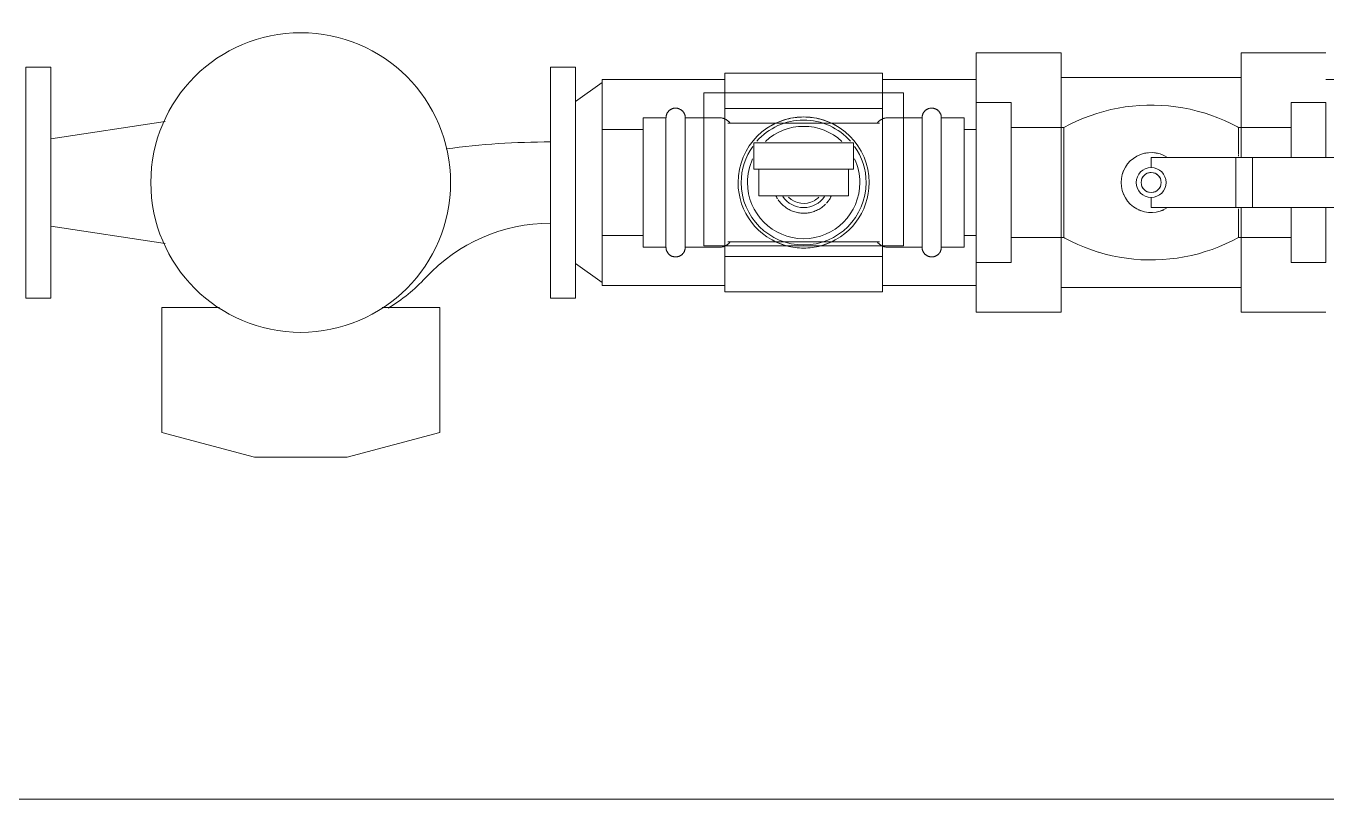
# Model space of a CAD drawing. Header units: inches. Extents: x -3299 to -2250, y -94 to 482.
# Drawn here: x -2415.52 to -2389.5, y 273 to 288.48 of the extents above; entities that cross this region are included whole.
import ezdxf

# ---------------------------------------------------------------- set-up
doc = ezdxf.new("R2010")
doc.units = ezdxf.units.IN
doc.header["$MEASUREMENT"] = 0
for name, color, linetype, lineweight in [('M-EQPM', 50, 'Continuous', 9), ('P-PIPE', 3, 'Continuous', 9), ('S-GRID', 1, 'Continuous', 9)]:
    doc.layers.add(name, color=color, linetype=linetype, lineweight=lineweight)

# ---------------------------------------------------------------- blocks, each defined once
blk = doc.blocks.new('Pump-Circulator-Grundfos-TPE-Close_Coupled - ERROR_LOAD TYPE CATALOG-1367479-Copy of ROOF LEVEL')
at = {"layer": 'M-EQPM'}
for p, q in [((-5, 2.312), (-5.5, 2.312)), ((-5.5, 2.312), (-5.5, 1.625)), ((-5, -2.313), (-5, 2.312)), ((5.5, 2.312), (5, 2.312)), ((5, 2.312), (5, -2.313)), ((5.5, 1.625), (5.5, 2.312)), ((-5.5, 1.625), (-5.5, -1.625)), ((5.5, -1.625), (5.5, 1.625)), ((-2.714, 1.221), (-5, 0.875)), ((-5, 0.875), (-5, -0.875)), ((5, -0.813), (5, 0.812)), ((-5, -0.875), (-2.714, -1.221)), ((-5.5, -1.625), (-5.5, -2.313)), ((5.5, -2.313), (5.5, -1.625)), ((-5.5, -2.313), (-5, -2.313)), ((5, -2.313), (5.5, -2.313)), ((-2.781, -2.5), (-2.781, -5.003)), ((-1.628, -2.5), (-2.781, -2.5)), ((2.781, -2.5), (1.628, -2.5)), ((2.781, -5.003), (2.781, -2.5)), ((-2.781, -5.003), (-0.927, -5.5)), ((0.927, -5.5), (2.781, -5.003)), ((-0.927, -5.5), (0.927, -5.5))]:
    blk.add_line(p, q, dxfattribs=at)
for centre, radius, start, end in [((0, 0), 3, 360, 180), ((5, -14.978), 15.791, 90, 97.5974), ((0, 0), 3, 180, 360), ((5, -4.217), 3.404, 90, 137.2588), ((0, 0.404), 3.404, 300.9694, 317.2588)]:
    blk.add_arc(centre, radius, start, end, dxfattribs=at)
blk = doc.blocks.new('Pressure Gauge - 2_ Dial - 1_4_-1370509-Copy of ROOF LEVEL')
at = {"layer": 'P-PIPE'}
for p, q in [((-2420.791, 286.141), (-2420.791, 286.008)), ((-2420.791, 286.141), (-2419.791, 286.141)), ((-2420.791, 286.008), (-2420.791, 285.61)), ((-2419.791, 286.141), (-2418.791, 286.141)), ((-2418.791, 286.008), (-2418.791, 286.141)), ((-2418.791, 285.61), (-2418.791, 286.008)), ((-2419.791, 285.61), (-2420.791, 285.61)), ((-2420.691, 285.61), (-2420.691, 285.079)), ((-2418.791, 285.61), (-2419.791, 285.61)), ((-2418.891, 285.079), (-2418.891, 285.61)), ((-2419.791, 285.079), (-2420.691, 285.079)), ((-2418.891, 285.079), (-2419.791, 285.079))]:
    blk.add_line(p, q, dxfattribs=at)
blk = doc.blocks.new('Ball Valve - 2-6 Inch - 2_-V14-Copy of ROOF LEVEL')
at = {"layer": 'P-PIPE'}
for p, q in [((-2.8, 1.6), (-3.5, 1.6)), ((-3.5, -1.6), (-3.5, 1.6)), ((-3.5, 1.6), (-3.5, 1.068)), ((-2.8, 1.6), (-2.8, -1.6)), ((3.5, 1.6), (2.8, 1.6)), ((2.8, 0.503), (2.8, 1.6)), ((3.5, 1.131), (3.5, 1.6)), ((3.5, 1.6), (3.5, 0.503)), ((-1.75, 1.1), (-2.8, 1.1)), ((-1.75, 1.09), (-1.75, 1.1)), ((-1.75, 0.579), (-1.75, 1.088)), ((2.8, 1.1), (1.75, 1.1)), ((1.75, 1.088), (1.75, 1.1)), ((1.75, 0.572), (1.75, 1.084)), ((-1.75, 0.008), (-1.75, 0.572)), ((1.75, 0.525), (1.75, 0.564)), ((0, 0.3), (0, 0.5)), ((0, 0.5), (1.698, 0.5)), ((1.698, 0.5), (2.028, 0.5)), ((1.698, -0.5), (1.698, 0.5)), ((2.028, 0.5), (5, 0.5)), ((2.028, -0.5), (2.028, 0.5)), ((5, 0.5), (5, -0.5)), ((-1.75, -0.564), (-1.75, 0)), ((0, -0.5), (0, -0.3)), ((1.698, -0.5), (0, -0.5)), ((2.028, -0.5), (1.698, -0.5)), ((5, -0.5), (2.028, -0.5)), ((2.8, -1.6), (2.8, -0.503)), ((3.5, -0.503), (3.5, -1.6)), ((-1.75, -1.084), (-1.75, -0.572)), ((1.75, -0.572), (1.75, -0.525)), ((1.75, -1.088), (1.75, -0.579)), ((-3.5, -1.068), (-3.5, -1.6)), ((-2.8, -1.1), (-1.75, -1.1)), ((-1.75, -1.1), (-1.75, -1.088)), ((1.75, -1.1), (1.75, -1.09)), ((1.75, -1.1), (2.8, -1.1)), ((3.5, -1.6), (3.5, -1.131)), ((-3.5, -1.6), (-2.8, -1.6)), ((2.8, -1.6), (3.5, -1.6))]:
    blk.add_line(p, q, dxfattribs=at)
at = {"layer": 'P-PIPE', "flags": 128}
for points in [[(-1.75, 1.1), (-1.622, 1.167), (-1.491, 1.23), (-1.357, 1.287), (-1.222, 1.338), (-1.084, 1.384), (-0.945, 1.425), (-0.805, 1.46), (-0.663, 1.489), (-0.519, 1.513), (-0.376, 1.531), (-0.231, 1.543), (-0.086, 1.549), (0.059, 1.55), (0.204, 1.545), (0.348, 1.534), (0.492, 1.517), (0.635, 1.494), (0.778, 1.466), (0.919, 1.432), (1.052, 1.394)], [(1.058, 1.393), (1.196, 1.347), (1.332, 1.297), (1.466, 1.241), (1.597, 1.18), (1.726, 1.113), (1.75, 1.1)], [(-1.058, -1.393), (-1.196, -1.347), (-1.332, -1.297), (-1.466, -1.241), (-1.597, -1.18), (-1.726, -1.113), (-1.75, -1.1)], [(1.75, -1.1), (1.622, -1.167), (1.491, -1.23), (1.357, -1.287), (1.222, -1.338), (1.084, -1.384), (0.945, -1.425), (0.805, -1.46), (0.663, -1.489), (0.519, -1.513), (0.376, -1.531), (0.231, -1.543), (0.086, -1.549), (-0.059, -1.55), (-0.204, -1.545), (-0.348, -1.534), (-0.492, -1.517), (-0.635, -1.494), (-0.778, -1.466), (-0.919, -1.432), (-1.052, -1.394)]]:
    blk.add_lwpolyline(points, dxfattribs=at)
at = {"layer": 'P-PIPE'}
for radius, start, end in [(0.6, 56.9143, 180), (0.3, 360, 180), (0.2, 360, 180), (0.2, 135, 165), (0.2, 90, 120), (0.2, 15, 75), (0.6, 180, 303.0857), (0.3, 180, 360), (0.2, 180, 360), (0.2, 195, 225), (0.2, 240, 300), (0.2, 315, 345)]:
    blk.add_arc((0, 0), radius, start, end, dxfattribs=at)
for points, knots in [([(-0.125, 0.587), (-0.118, 0.588), (-0.1, 0.592), (-0.081, 0.595), (-0.07, 0.596)], [-0.56672734, -0.56672734, -0.56672734, -0.56672734, -0.55555556, -0.5370319, -0.5370319, -0.5370319, -0.5370319]), ([(0.07, 0.596), (0.082, 0.595), (0.1, 0.592), (0.118, 0.588), (0.125, 0.587)], [-0.46297698, -0.46297698, -0.46297698, -0.46297698, -0.44444444, -0.43329467, -0.43329467, -0.43329467, -0.43329467]), ([(-0.481, 0.358), (-0.474, 0.368), (-0.463, 0.382), (-0.45, 0.397), (-0.446, 0.402)], [-0.79646997, -0.79646997, -0.79646997, -0.79646997, -0.77777778, -0.76652009, -0.76652009, -0.76652009, -0.76652009]), ([(-0.57, 0.187), (-0.568, 0.193), (-0.562, 0.211), (-0.555, 0.228), (-0.551, 0.238)], [-0.89944072, -0.89944072, -0.89944072, -0.89944072, -0.88888889, -0.87024048, -0.87024048, -0.87024048, -0.87024048]), ([(-0.543, -0.255), (-0.547, -0.247), (-0.553, -0.233), (-0.559, -0.218), (-0.562, -0.212)], [-0.13898376, -0.13898376, -0.13898376, -0.13898376, -0.125, -0.11467509, -0.11467509, -0.11467509, -0.11467509]), ([(-0.205, -0.564), (-0.213, -0.561), (-0.228, -0.555), (-0.242, -0.549), (-0.248, -0.546)], [-0.38898095, -0.38898095, -0.38898095, -0.38898095, -0.375, -0.36445728, -0.36445728, -0.36445728, -0.36445728]), ([(0.248, -0.546), (0.242, -0.549), (0.228, -0.555), (0.214, -0.561), (0.206, -0.564)], [-0.63512701, -0.63512701, -0.63512701, -0.63512701, -0.625, -0.61088512, -0.61088512, -0.61088512, -0.61088512])]:
    blk.add_open_spline(points, degree=3, knots=knots, dxfattribs=at)

msp = doc.modelspace()

# ---------------------------------------------------------------- linework, layer by layer
at = {"layer": 'P-PIPE'}
for p, q in [((-2394.797, 287.944), (-2396.497, 287.944)), ((-2396.497, 287.944), (-2396.497, 282.745)), ((-2394.797, 282.745), (-2394.797, 287.944)), ((-2389.497, 287.944), (-2391.197, 287.944)), ((-2391.197, 285.845), (-2391.197, 287.944)), ((-2403.988, 287.344), (-2404.519, 286.969)), ((-2401.533, 287.406), (-2403.988, 287.406)), ((-2403.988, 287.343), (-2403.988, 283.345)), ((-2398.373, 287.531), (-2401.533, 287.531)), ((-2396.497, 287.406), (-2398.373, 287.406)), ((-2391.197, 287.444), (-2394.797, 287.444)), ((-2389.075, 287.406), (-2389.497, 287.406)), ((-2401.952, 284.079), (-2401.952, 287.141)), ((-2401.952, 287.141), (-2397.953, 287.141)), ((-2397.953, 287.141), (-2397.953, 284.079)), ((-2415.519, 286.969), (-2415.519, 283.72)), ((-2404.519, 283.72), (-2404.519, 286.969)), ((-2398.373, 286.825), (-2401.533, 286.825)), ((-2401.533, 286.825), (-2401.533, 283.864)), ((-2398.373, 283.864), (-2398.373, 286.825)), ((-2402.709, 286.641), (-2403.163, 286.641)), ((-2402.323, 286.653), (-2402.323, 286.645)), ((-2402.323, 286.645), (-2402.323, 286.641)), ((-2402.323, 286.641), (-2402.323, 286.64)), ((-2401.952, 286.641), (-2402.323, 286.641)), ((-2402.323, 286.64), (-2402.323, 286.637)), ((-2401.642, 286.641), (-2401.952, 286.641)), ((-2400.485, 286.532), (-2401.468, 286.532)), ((-2400.184, 286.532), (-2400.485, 286.532)), ((-2399.715, 286.532), (-2400.184, 286.532)), ((-2399.42, 286.532), (-2399.715, 286.532)), ((-2398.436, 286.532), (-2399.42, 286.532)), ((-2397.953, 286.641), (-2398.264, 286.641)), ((-2397.583, 286.641), (-2397.953, 286.641)), ((-2397.197, 286.653), (-2397.197, 286.645)), ((-2397.197, 286.645), (-2397.197, 286.641)), ((-2396.743, 286.641), (-2397.197, 286.641)), ((-2397.197, 286.641), (-2397.197, 286.64)), ((-2397.197, 286.64), (-2397.197, 286.637)), ((-2403.163, 286.406), (-2403.988, 286.406)), ((-2396.497, 286.406), (-2396.743, 286.406)), ((-2399.498, 284.928), (-2399.482, 284.947)), ((-2399.452, 284.986), (-2399.439, 285.005)), ((-2399.533, 284.893), (-2399.515, 284.91)), ((-2391.197, 282.745), (-2391.197, 284.843)), ((-2403.988, 284.282), (-2403.163, 284.282)), ((-2396.743, 284.282), (-2396.497, 284.282)), ((-2403.163, 284.048), (-2402.709, 284.048)), ((-2402.709, 284.049), (-2402.709, 284.052)), ((-2402.709, 284.048), (-2402.709, 284.049)), ((-2402.709, 284.044), (-2402.709, 284.048)), ((-2402.708, 284.036), (-2402.709, 284.044)), ((-2402.323, 284.048), (-2401.642, 284.048)), ((-2397.953, 284.079), (-2401.952, 284.079)), ((-2401.469, 284.157), (-2400.485, 284.157)), ((-2400.485, 284.157), (-2400.19, 284.157)), ((-2400.19, 284.157), (-2399.721, 284.157)), ((-2399.721, 284.157), (-2399.42, 284.157)), ((-2399.42, 284.157), (-2398.437, 284.157)), ((-2398.264, 284.048), (-2397.583, 284.048)), ((-2397.583, 284.049), (-2397.583, 284.052)), ((-2397.583, 284.048), (-2397.583, 284.049)), ((-2397.583, 284.044), (-2397.583, 284.048)), ((-2397.582, 284.036), (-2397.583, 284.044)), ((-2397.197, 284.048), (-2396.743, 284.048)), ((-2404.519, 283.72), (-2403.988, 283.345)), ((-2401.533, 283.864), (-2398.373, 283.864)), ((-2403.988, 283.283), (-2401.533, 283.283)), ((-2401.533, 283.157), (-2398.373, 283.157)), ((-2398.373, 283.283), (-2396.497, 283.283)), ((-2394.797, 283.245), (-2391.197, 283.245)), ((-2396.497, 282.745), (-2394.797, 282.745)), ((-2391.197, 282.745), (-2389.497, 282.745))]:
    msp.add_line(p, q, dxfattribs=at)
at = {"layer": 'P-PIPE', "flags": 128}
for points in [[(-2402.709, 286.641), (-2402.708, 286.649), (-2402.708, 286.656), (-2402.707, 286.664), (-2402.706, 286.672), (-2402.705, 286.679), (-2402.703, 286.687), (-2402.701, 286.694), (-2402.699, 286.702), (-2402.696, 286.709), (-2402.693, 286.716), (-2402.69, 286.723), (-2402.687, 286.73), (-2402.683, 286.737), (-2402.679, 286.743), (-2402.675, 286.75), (-2402.67, 286.756), (-2402.666, 286.762), (-2402.661, 286.768), (-2402.655, 286.774), (-2402.65, 286.779), (-2402.644, 286.785), (-2402.639, 286.79), (-2402.632, 286.794), (-2402.626, 286.799), (-2402.62, 286.803), (-2402.613, 286.807), (-2402.607, 286.811), (-2402.6, 286.815), (-2402.593, 286.818), (-2402.586, 286.821), (-2402.578, 286.823), (-2402.571, 286.826), (-2402.563, 286.828), (-2402.556, 286.83), (-2402.548, 286.831), (-2402.541, 286.832), (-2402.533, 286.833), (-2402.525, 286.834), (-2402.518, 286.834), (-2402.51, 286.834), (-2402.502, 286.833), (-2402.495, 286.833), (-2402.487, 286.832), (-2402.479, 286.83), (-2402.472, 286.829), (-2402.464, 286.827), (-2402.457, 286.825), (-2402.45, 286.822), (-2402.442, 286.819), (-2402.435, 286.816), (-2402.428, 286.813), (-2402.421, 286.809), (-2402.415, 286.805), (-2402.408, 286.801), (-2402.402, 286.797), (-2402.396, 286.792), (-2402.39, 286.787), (-2402.384, 286.782), (-2402.379, 286.777), (-2402.373, 286.771), (-2402.368, 286.765), (-2402.363, 286.759), (-2402.359, 286.753), (-2402.354, 286.747), (-2402.35, 286.74), (-2402.346, 286.734), (-2402.343, 286.727), (-2402.339, 286.72), (-2402.336, 286.713), (-2402.334, 286.705), (-2402.331, 286.698), (-2402.329, 286.691), (-2402.327, 286.683), (-2402.326, 286.676), (-2402.325, 286.668), (-2402.324, 286.66), (-2402.323, 286.653)], [(-2397.583, 286.641), (-2397.582, 286.649), (-2397.582, 286.656), (-2397.581, 286.664), (-2397.58, 286.672), (-2397.579, 286.679), (-2397.577, 286.687), (-2397.575, 286.694), (-2397.573, 286.702), (-2397.57, 286.709), (-2397.567, 286.716), (-2397.564, 286.723), (-2397.561, 286.73), (-2397.557, 286.737), (-2397.553, 286.743), (-2397.549, 286.75), (-2397.544, 286.756), (-2397.54, 286.762), (-2397.535, 286.768), (-2397.529, 286.774), (-2397.524, 286.779), (-2397.518, 286.785), (-2397.513, 286.79), (-2397.506, 286.794), (-2397.5, 286.799), (-2397.494, 286.803), (-2397.487, 286.807), (-2397.481, 286.811), (-2397.474, 286.815), (-2397.467, 286.818), (-2397.46, 286.821), (-2397.452, 286.823), (-2397.445, 286.826), (-2397.437, 286.828), (-2397.43, 286.83), (-2397.422, 286.831), (-2397.415, 286.832), (-2397.407, 286.833), (-2397.399, 286.834), (-2397.392, 286.834), (-2397.384, 286.834), (-2397.376, 286.833), (-2397.369, 286.833), (-2397.361, 286.832), (-2397.353, 286.83), (-2397.346, 286.829), (-2397.338, 286.827), (-2397.331, 286.825), (-2397.324, 286.822), (-2397.316, 286.819), (-2397.309, 286.816), (-2397.302, 286.813), (-2397.295, 286.809), (-2397.289, 286.805), (-2397.282, 286.801), (-2397.276, 286.797), (-2397.27, 286.792), (-2397.264, 286.787), (-2397.258, 286.782), (-2397.253, 286.777), (-2397.247, 286.771), (-2397.242, 286.765), (-2397.237, 286.759), (-2397.233, 286.753), (-2397.228, 286.747), (-2397.224, 286.74), (-2397.22, 286.734), (-2397.217, 286.727), (-2397.213, 286.72), (-2397.21, 286.713), (-2397.208, 286.705), (-2397.205, 286.698), (-2397.203, 286.691), (-2397.201, 286.683), (-2397.2, 286.676), (-2397.199, 286.668), (-2397.198, 286.66), (-2397.197, 286.653)], [(-2402.709, 286.635), (-2402.709, 286.639), (-2402.709, 286.641), (-2402.709, 286.641)], [(-2402.709, 286.641), (-2402.709, 286.64), (-2402.709, 286.637)], [(-2402.709, 286.637), (-2402.709, 286.631), (-2402.709, 286.624), (-2402.709, 286.615), (-2402.709, 286.604), (-2402.709, 286.59)], [(-2402.709, 286.6), (-2402.709, 286.612), (-2402.709, 286.622), (-2402.709, 286.63), (-2402.709, 286.635)], [(-2402.709, 286.575), (-2402.709, 286.558), (-2402.709, 286.538), (-2402.709, 286.517), (-2402.709, 286.494), (-2402.709, 286.469), (-2402.709, 286.443), (-2402.709, 286.414), (-2402.709, 286.384)], [(-2402.323, 286.635), (-2402.323, 286.639), (-2402.323, 286.641), (-2402.323, 286.641)], [(-2402.323, 286.637), (-2402.323, 286.631), (-2402.323, 286.624), (-2402.323, 286.615), (-2402.323, 286.604)], [(-2402.323, 286.512), (-2402.323, 286.533), (-2402.323, 286.553), (-2402.323, 286.571), (-2402.323, 286.586), (-2402.323, 286.6), (-2402.323, 286.612), (-2402.323, 286.622), (-2402.323, 286.63), (-2402.323, 286.635)], [(-2402.323, 286.376), (-2402.323, 286.406), (-2402.323, 286.435), (-2402.323, 286.462), (-2402.323, 286.488), (-2402.323, 286.511)], [(-2401.642, 286.641), (-2401.631, 286.641), (-2401.62, 286.64), (-2401.609, 286.639), (-2401.598, 286.637), (-2401.587, 286.635), (-2401.577, 286.633), (-2401.566, 286.63), (-2401.556, 286.627), (-2401.546, 286.623), (-2401.535, 286.619), (-2401.526, 286.615), (-2401.516, 286.61), (-2401.506, 286.605), (-2401.497, 286.599), (-2401.488, 286.593), (-2401.479, 286.587), (-2401.47, 286.58), (-2401.462, 286.573), (-2401.454, 286.566), (-2401.446, 286.558), (-2401.439, 286.55), (-2401.432, 286.542), (-2401.425, 286.533), (-2401.424, 286.532)], [(-2398.482, 286.532), (-2398.475, 286.54), (-2398.468, 286.549), (-2398.46, 286.557), (-2398.453, 286.564), (-2398.445, 286.572), (-2398.436, 286.579), (-2398.428, 286.586), (-2398.419, 286.592), (-2398.41, 286.598), (-2398.401, 286.604), (-2398.391, 286.609), (-2398.381, 286.614), (-2398.372, 286.619), (-2398.361, 286.623), (-2398.351, 286.626), (-2398.341, 286.63), (-2398.33, 286.633), (-2398.32, 286.635), (-2398.309, 286.637), (-2398.298, 286.639), (-2398.287, 286.64), (-2398.276, 286.64), (-2398.266, 286.641), (-2398.264, 286.641)], [(-2397.583, 286.635), (-2397.583, 286.639), (-2397.583, 286.641), (-2397.583, 286.641)], [(-2397.583, 286.641), (-2397.583, 286.64), (-2397.583, 286.637)], [(-2397.583, 286.637), (-2397.583, 286.631), (-2397.583, 286.624), (-2397.583, 286.615), (-2397.583, 286.604), (-2397.583, 286.59), (-2397.583, 286.575), (-2397.583, 286.558), (-2397.583, 286.538), (-2397.583, 286.517), (-2397.583, 286.494), (-2397.583, 286.469), (-2397.583, 286.443), (-2397.583, 286.414), (-2397.583, 286.384)], [(-2397.583, 286.6), (-2397.583, 286.612), (-2397.583, 286.622), (-2397.583, 286.63), (-2397.583, 286.635)], [(-2397.197, 286.635), (-2397.197, 286.639), (-2397.197, 286.641), (-2397.197, 286.641)], [(-2397.197, 286.637), (-2397.197, 286.631), (-2397.197, 286.624), (-2397.197, 286.615), (-2397.197, 286.604)], [(-2397.197, 286.534), (-2397.197, 286.553), (-2397.197, 286.571), (-2397.197, 286.586), (-2397.197, 286.6), (-2397.197, 286.612), (-2397.197, 286.622), (-2397.197, 286.63), (-2397.197, 286.635)], [(-2397.197, 286.376), (-2397.197, 286.406), (-2397.197, 286.435), (-2397.197, 286.462), (-2397.197, 286.488), (-2397.197, 286.511), (-2397.197, 286.533)], [(-2402.709, 286.375), (-2402.709, 286.352), (-2402.709, 286.319), (-2402.709, 286.284), (-2402.709, 286.248), (-2402.709, 286.21), (-2402.709, 286.17), (-2402.709, 286.13)], [(-2402.323, 286.038), (-2402.323, 286.076), (-2402.323, 286.119), (-2402.323, 286.16), (-2402.323, 286.199), (-2402.323, 286.237), (-2402.323, 286.274), (-2402.323, 286.31), (-2402.323, 286.344), (-2402.323, 286.375)], [(-2397.583, 286.375), (-2397.583, 286.352), (-2397.583, 286.319), (-2397.583, 286.284), (-2397.583, 286.248), (-2397.583, 286.21), (-2397.583, 286.17)], [(-2397.197, 286.076), (-2397.197, 286.119), (-2397.197, 286.16), (-2397.197, 286.199), (-2397.197, 286.237), (-2397.197, 286.274), (-2397.197, 286.31), (-2397.197, 286.344), (-2397.197, 286.375)], [(-2402.709, 286.116), (-2402.709, 286.088), (-2402.709, 286.045), (-2402.709, 286.001), (-2402.709, 285.955), (-2402.709, 285.909), (-2402.709, 285.862), (-2402.709, 285.814), (-2402.709, 285.765), (-2402.709, 285.716), (-2402.709, 285.666), (-2402.709, 285.616), (-2402.709, 285.565), (-2402.709, 285.513), (-2402.709, 285.462), (-2402.709, 285.41), (-2402.709, 285.358), (-2402.709, 285.344)], [(-2402.323, 285.344), (-2402.323, 285.396), (-2402.323, 285.448), (-2402.323, 285.5), (-2402.323, 285.551), (-2402.323, 285.602), (-2402.323, 285.652), (-2402.323, 285.703), (-2402.323, 285.752), (-2402.323, 285.801), (-2402.323, 285.849), (-2402.323, 285.897), (-2402.323, 285.943), (-2402.323, 285.989), (-2402.323, 286.033)], [(-2397.583, 286.166), (-2397.583, 286.13), (-2397.583, 286.088), (-2397.583, 286.045), (-2397.583, 286.001), (-2397.583, 285.955), (-2397.583, 285.909), (-2397.583, 285.862), (-2397.583, 285.814), (-2397.583, 285.765), (-2397.583, 285.716), (-2397.583, 285.666)], [(-2397.197, 285.551), (-2397.197, 285.602), (-2397.197, 285.652), (-2397.197, 285.703), (-2397.197, 285.752), (-2397.197, 285.801), (-2397.197, 285.849), (-2397.197, 285.897), (-2397.197, 285.943), (-2397.197, 285.989), (-2397.197, 286.033), (-2397.197, 286.063)], [(-2397.583, 285.653), (-2397.583, 285.616), (-2397.583, 285.565), (-2397.583, 285.513), (-2397.583, 285.462), (-2397.583, 285.41), (-2397.583, 285.358), (-2397.583, 285.344)], [(-2397.197, 285.344), (-2397.197, 285.396), (-2397.197, 285.448), (-2397.197, 285.5), (-2397.197, 285.543)], [(-2402.709, 285.344), (-2402.709, 285.292), (-2402.709, 285.241), (-2402.709, 285.189), (-2402.709, 285.138), (-2402.709, 285.087), (-2402.709, 285.036), (-2402.709, 284.986), (-2402.709, 284.936), (-2402.709, 284.888), (-2402.709, 284.839), (-2402.709, 284.792), (-2402.709, 284.746), (-2402.709, 284.7), (-2402.709, 284.656), (-2402.709, 284.612), (-2402.709, 284.57), (-2402.709, 284.529), (-2402.709, 284.489), (-2402.709, 284.451), (-2402.709, 284.414), (-2402.709, 284.379), (-2402.709, 284.345), (-2402.709, 284.314)], [(-2402.323, 284.982), (-2402.323, 285.023), (-2402.323, 285.073), (-2402.323, 285.124), (-2402.323, 285.175), (-2402.323, 285.227), (-2402.323, 285.278), (-2402.323, 285.33), (-2402.323, 285.344)], [(-2397.583, 285.344), (-2397.583, 285.292), (-2397.583, 285.241), (-2397.583, 285.189), (-2397.583, 285.138), (-2397.583, 285.087), (-2397.583, 285.036)], [(-2397.197, 285.145), (-2397.197, 285.175), (-2397.197, 285.227), (-2397.197, 285.278), (-2397.197, 285.33), (-2397.197, 285.344)], [(-2402.323, 284.479), (-2402.323, 284.518), (-2402.323, 284.559), (-2402.323, 284.601), (-2402.323, 284.644), (-2402.323, 284.688), (-2402.323, 284.733), (-2402.323, 284.779), (-2402.323, 284.827), (-2402.323, 284.875), (-2402.323, 284.923), (-2402.323, 284.973)], [(-2400.508, 285.079), (-2400.499, 285.06), (-2400.487, 285.038), (-2400.474, 285.017)], [(-2400.461, 284.996), (-2400.447, 284.976), (-2400.432, 284.957), (-2400.416, 284.938), (-2400.399, 284.92), (-2400.382, 284.902), (-2400.364, 284.886), (-2400.345, 284.87), (-2400.326, 284.854), (-2400.306, 284.84)], [(-2399.482, 284.947), (-2399.467, 284.966), (-2399.452, 284.986)], [(-2399.438, 285.006), (-2399.425, 285.027), (-2399.412, 285.048), (-2399.401, 285.07)], [(-2397.583, 285.035), (-2397.583, 284.986), (-2397.583, 284.936), (-2397.583, 284.888), (-2397.583, 284.839), (-2397.583, 284.792), (-2397.583, 284.746), (-2397.583, 284.7), (-2397.583, 284.656), (-2397.583, 284.612), (-2397.583, 284.57), (-2397.583, 284.529)], [(-2397.197, 284.314), (-2397.197, 284.336), (-2397.197, 284.37), (-2397.197, 284.405), (-2397.197, 284.441), (-2397.197, 284.479), (-2397.197, 284.518), (-2397.197, 284.559), (-2397.197, 284.601), (-2397.197, 284.644), (-2397.197, 284.688), (-2397.197, 284.733), (-2397.197, 284.779), (-2397.197, 284.827), (-2397.197, 284.875), (-2397.197, 284.923), (-2397.197, 284.973), (-2397.197, 285.023), (-2397.197, 285.073), (-2397.197, 285.124), (-2397.197, 285.133)], [(-2400.306, 284.84), (-2400.285, 284.826), (-2400.264, 284.813)], [(-2400.264, 284.813), (-2400.243, 284.801), (-2400.221, 284.79)], [(-2400.221, 284.79), (-2400.199, 284.78), (-2400.176, 284.77), (-2400.153, 284.762), (-2400.129, 284.754)], [(-2400.129, 284.754), (-2400.105, 284.748), (-2400.081, 284.742), (-2400.057, 284.737), (-2400.033, 284.734), (-2400.008, 284.731), (-2399.984, 284.729), (-2399.959, 284.728)], [(-2399.959, 284.728), (-2399.935, 284.729), (-2399.91, 284.73), (-2399.885, 284.732), (-2399.861, 284.735), (-2399.837, 284.739), (-2399.813, 284.744)], [(-2399.813, 284.744), (-2399.789, 284.75), (-2399.765, 284.758), (-2399.742, 284.765), (-2399.719, 284.774), (-2399.696, 284.784), (-2399.674, 284.795), (-2399.652, 284.806), (-2399.631, 284.819), (-2399.61, 284.832), (-2399.59, 284.846), (-2399.57, 284.861), (-2399.551, 284.877), (-2399.533, 284.893)], [(-2402.323, 284.314), (-2402.323, 284.336), (-2402.323, 284.37), (-2402.323, 284.405), (-2402.323, 284.441), (-2402.323, 284.473)], [(-2397.583, 284.523), (-2397.583, 284.489), (-2397.583, 284.451), (-2397.583, 284.414), (-2397.583, 284.379), (-2397.583, 284.345), (-2397.583, 284.314)], [(-2402.709, 284.313), (-2402.709, 284.282), (-2402.709, 284.253), (-2402.709, 284.226), (-2402.709, 284.201), (-2402.709, 284.177), (-2402.709, 284.156), (-2402.709, 284.136), (-2402.709, 284.118), (-2402.709, 284.102), (-2402.709, 284.088), (-2402.709, 284.076), (-2402.709, 284.067), (-2402.709, 284.059), (-2402.709, 284.053)], [(-2402.323, 284.052), (-2402.323, 284.057), (-2402.323, 284.064), (-2402.323, 284.074), (-2402.323, 284.085), (-2402.323, 284.098), (-2402.323, 284.114), (-2402.323, 284.131), (-2402.323, 284.15), (-2402.323, 284.171), (-2402.323, 284.194), (-2402.323, 284.219), (-2402.323, 284.246), (-2402.323, 284.274), (-2402.323, 284.304)], [(-2397.583, 284.313), (-2397.583, 284.282), (-2397.583, 284.253), (-2397.583, 284.226), (-2397.583, 284.201), (-2397.583, 284.177), (-2397.583, 284.156), (-2397.583, 284.136)], [(-2397.197, 284.052), (-2397.197, 284.057), (-2397.197, 284.064), (-2397.197, 284.074), (-2397.197, 284.085), (-2397.197, 284.098), (-2397.197, 284.114), (-2397.197, 284.131), (-2397.197, 284.15), (-2397.197, 284.171), (-2397.197, 284.194), (-2397.197, 284.219), (-2397.197, 284.246), (-2397.197, 284.274), (-2397.197, 284.304)], [(-2402.709, 284.052), (-2402.709, 284.057), (-2402.709, 284.064), (-2402.709, 284.074), (-2402.709, 284.085)], [(-2402.709, 284.053), (-2402.709, 284.049), (-2402.709, 284.048), (-2402.709, 284.048)], [(-2402.323, 284.048), (-2402.323, 284.04), (-2402.323, 284.032), (-2402.324, 284.025), (-2402.325, 284.017), (-2402.326, 284.009), (-2402.328, 284.002), (-2402.33, 283.994), (-2402.332, 283.987), (-2402.335, 283.98), (-2402.338, 283.973), (-2402.341, 283.966), (-2402.344, 283.959), (-2402.348, 283.952), (-2402.352, 283.945), (-2402.356, 283.939), (-2402.361, 283.933), (-2402.365, 283.926), (-2402.37, 283.921), (-2402.376, 283.915), (-2402.381, 283.909), (-2402.387, 283.904), (-2402.393, 283.899), (-2402.399, 283.894), (-2402.405, 283.89), (-2402.411, 283.885), (-2402.418, 283.881), (-2402.425, 283.878), (-2402.431, 283.874), (-2402.438, 283.871), (-2402.446, 283.868), (-2402.453, 283.865), (-2402.46, 283.863), (-2402.468, 283.861), (-2402.475, 283.859), (-2402.483, 283.858), (-2402.49, 283.856), (-2402.498, 283.856), (-2402.506, 283.855), (-2402.513, 283.855), (-2402.521, 283.855), (-2402.529, 283.855), (-2402.537, 283.856), (-2402.544, 283.857), (-2402.552, 283.858), (-2402.559, 283.86), (-2402.567, 283.862), (-2402.574, 283.864), (-2402.582, 283.866), (-2402.589, 283.869), (-2402.596, 283.872), (-2402.603, 283.876), (-2402.61, 283.879), (-2402.616, 283.883), (-2402.623, 283.887), (-2402.629, 283.892), (-2402.635, 283.896), (-2402.641, 283.901), (-2402.647, 283.906), (-2402.653, 283.912), (-2402.658, 283.917), (-2402.663, 283.923), (-2402.668, 283.929), (-2402.672, 283.935), (-2402.677, 283.942), (-2402.681, 283.948), (-2402.685, 283.955), (-2402.688, 283.962), (-2402.692, 283.969), (-2402.695, 283.976), (-2402.697, 283.983), (-2402.7, 283.99), (-2402.702, 283.998), (-2402.704, 284.005), (-2402.705, 284.013), (-2402.707, 284.021), (-2402.708, 284.028), (-2402.708, 284.036)], [(-2402.323, 284.088), (-2402.323, 284.076), (-2402.323, 284.067), (-2402.323, 284.059), (-2402.323, 284.053)], [(-2402.323, 284.053), (-2402.323, 284.049), (-2402.323, 284.048), (-2402.323, 284.048)], [(-2402.323, 284.048), (-2402.323, 284.049), (-2402.323, 284.052)], [(-2401.514, 284.08), (-2401.524, 284.075), (-2401.534, 284.07), (-2401.544, 284.066), (-2401.554, 284.062), (-2401.564, 284.059), (-2401.575, 284.056), (-2401.585, 284.054), (-2401.596, 284.052), (-2401.607, 284.05), (-2401.618, 284.049), (-2401.629, 284.048), (-2401.64, 284.048), (-2401.642, 284.048)], [(-2401.424, 284.157), (-2401.43, 284.148), (-2401.437, 284.14), (-2401.445, 284.132), (-2401.452, 284.124), (-2401.46, 284.117), (-2401.469, 284.11), (-2401.477, 284.103), (-2401.486, 284.097), (-2401.495, 284.09), (-2401.504, 284.085), (-2401.514, 284.08)], [(-2398.389, 284.079), (-2398.399, 284.084), (-2398.408, 284.089), (-2398.417, 284.095), (-2398.426, 284.102), (-2398.435, 284.108), (-2398.443, 284.115), (-2398.451, 284.123), (-2398.459, 284.13), (-2398.466, 284.138), (-2398.474, 284.147), (-2398.48, 284.155), (-2398.482, 284.157)], [(-2398.264, 284.048), (-2398.274, 284.048), (-2398.285, 284.049), (-2398.296, 284.05), (-2398.307, 284.051), (-2398.318, 284.053), (-2398.328, 284.056), (-2398.339, 284.058), (-2398.349, 284.062), (-2398.36, 284.065), (-2398.37, 284.069), (-2398.38, 284.074), (-2398.389, 284.079)], [(-2397.583, 284.134), (-2397.583, 284.118), (-2397.583, 284.102), (-2397.583, 284.088), (-2397.583, 284.076), (-2397.583, 284.067), (-2397.583, 284.059), (-2397.583, 284.053)], [(-2397.583, 284.052), (-2397.583, 284.057), (-2397.583, 284.064), (-2397.583, 284.074), (-2397.583, 284.085)], [(-2397.583, 284.053), (-2397.583, 284.049), (-2397.583, 284.048), (-2397.583, 284.048)], [(-2397.197, 284.048), (-2397.197, 284.04), (-2397.197, 284.032), (-2397.198, 284.025), (-2397.199, 284.017), (-2397.2, 284.009), (-2397.202, 284.002), (-2397.204, 283.994), (-2397.206, 283.987), (-2397.209, 283.98), (-2397.212, 283.973), (-2397.215, 283.966), (-2397.218, 283.959), (-2397.222, 283.952), (-2397.226, 283.945), (-2397.23, 283.939), (-2397.235, 283.933), (-2397.239, 283.926), (-2397.244, 283.921), (-2397.25, 283.915), (-2397.255, 283.909), (-2397.261, 283.904), (-2397.267, 283.899), (-2397.273, 283.894), (-2397.279, 283.89), (-2397.285, 283.885), (-2397.292, 283.881), (-2397.299, 283.878), (-2397.305, 283.874), (-2397.312, 283.871), (-2397.32, 283.868), (-2397.327, 283.865), (-2397.334, 283.863), (-2397.342, 283.861), (-2397.349, 283.859), (-2397.357, 283.858), (-2397.364, 283.856), (-2397.372, 283.856), (-2397.38, 283.855), (-2397.387, 283.855), (-2397.395, 283.855), (-2397.403, 283.855), (-2397.411, 283.856), (-2397.418, 283.857), (-2397.426, 283.858), (-2397.433, 283.86), (-2397.441, 283.862), (-2397.448, 283.864), (-2397.456, 283.866), (-2397.463, 283.869), (-2397.47, 283.872), (-2397.477, 283.876), (-2397.484, 283.879), (-2397.49, 283.883), (-2397.497, 283.887), (-2397.503, 283.892), (-2397.509, 283.896), (-2397.515, 283.901), (-2397.521, 283.906), (-2397.527, 283.912), (-2397.532, 283.917), (-2397.537, 283.923), (-2397.542, 283.929), (-2397.546, 283.935), (-2397.551, 283.942), (-2397.555, 283.948), (-2397.559, 283.955), (-2397.562, 283.962), (-2397.566, 283.969), (-2397.569, 283.976), (-2397.571, 283.983), (-2397.574, 283.99), (-2397.576, 283.998), (-2397.578, 284.005), (-2397.579, 284.013), (-2397.581, 284.021), (-2397.582, 284.028), (-2397.582, 284.036)], [(-2397.197, 284.088), (-2397.197, 284.076), (-2397.197, 284.067), (-2397.197, 284.059), (-2397.197, 284.053)], [(-2397.197, 284.053), (-2397.197, 284.049), (-2397.197, 284.048), (-2397.197, 284.048)], [(-2397.197, 284.048), (-2397.197, 284.049), (-2397.197, 284.052)]]:
    msp.add_lwpolyline(points, dxfattribs=at)
at = {"layer": 'P-PIPE'}
for radius, start, end in [(1.312, 90, 180), (1.25, 90, 138.7136), (1.312, 105, 118.7727), (1.312, 90, 104.9996), (1.312, 75, 89.9996), (1.312, 360, 90), (1.25, 41.2864, 90), (1.312, 61.2273, 74.9996), (1.125, 90, 132.904), (1.125, 47.096, 90), (1.25, 144.6087, 180), (1.25, 0, 35.3898), (1.125, 155.1882, 180), (1.125, 0, 24.8073), (1.312, 180, 254.7521), (1.25, 180, 270), (1.125, 180, 270), (1.125, 270, 360), (1.25, 270, 0), (1.312, 285.2479, 360), (0.503, 213.6069, 270), (0.42, 223.8168, 300), (0.503, 270, 326.3931), (0.42, 300.8756, 316.1832), (1.312, 241.2273, 254.7521), (1.312, 285.2479, 298.7727), (1.312, 255.0004, 270), (1.312, 255, 270), (1.312, 270.0004, 285), (1.312, 270, 285)]:
    msp.add_arc((-2399.953, 285.344), radius, start, end, dxfattribs=at)
for centre, major_axis, start_param, end_param in [((-2403.988, 285.344), (0, 2.062), 0, 1.570796), ((-2403.988, 285.344), (0, 2.062), 6.052122, 6.283185), ((-2403.988, 285.344), (0, 2.062), 5.759587, 6.021386), ((-2401.533, 285.344), (0, 2.187), 0, 0.604655), ((-2401.533, 285.344), (0, 2.187), 5.960306, 6.283185), ((-2401.533, 285.344), (0, 2.187), 5.889503, 5.960306), ((-2401.533, 285.344), (0, 2.062), 6.062965, 6.283185), ((-2401.533, 285.344), (0, 2.062), 0, 0.220221), ((-2401.533, 285.344), (0, 2.187), 5.686065, 5.876135), ((-2401.533, 285.344), (0, 2.062), 5.773667, 6.021386), ((-2401.533, 285.344), (0, 2.062), 0.261799, 0.509518), ((-2398.373, 285.344), (0, 2.187), 5.960306, 6.283185), ((-2398.373, 285.344), (0, 2.187), 0, 0.604655), ((-2398.373, 285.344), (0, 2.187), 5.889503, 5.960306), ((-2398.373, 285.344), (0, 2.062), 6.062965, 6.283185), ((-2398.373, 285.344), (0, 2.062), 0, 0.220221), ((-2398.373, 285.344), (0, 2.187), 5.686065, 5.876135), ((-2398.373, 285.344), (0, 2.062), 5.773667, 6.021386), ((-2398.373, 285.344), (0, 2.062), 0.261799, 0.509518), ((-2396.497, 285.344), (0, 2.062), 0, 0.523599), ((-2396.497, 285.344), (0, 2.062), 4.712389, 6.283185), ((-2403.988, 285.344), (0, 2.062), 5.255118, 5.759587), ((-2401.533, 285.344), (0, 2.187), 0.604655, 0.827342), ((-2401.533, 285.344), (0, 2.187), 5.338052, 5.673185), ((-2401.533, 285.344), (0, 2.062), 5.38274, 5.754774), ((-2401.533, 285.344), (0, 2.062), 0.528412, 0.907041), ((-2398.373, 285.344), (0, 2.187), 0.604655, 0.827342), ((-2398.373, 285.344), (0, 2.187), 5.336939, 5.673185), ((-2398.373, 285.344), (0, 2.062), 5.376144, 5.754774), ((-2398.373, 285.344), (0, 2.062), 0.528412, 0.901628), ((-2396.497, 285.344), (0, 2.062), 0.523599, 0.671746), ((-2396.497, 285.344), (0, 2.062), 0.671746, 1.028067), ((-2403.163, 285.344), (0, 1.296), 0, 1.570796), ((-2402.709, 285.344), (0, 1.296), 0, 1.570796), ((-2402.323, 285.344), (0, 1.296), 0, 1.570796), ((-2401.533, 285.344), (0, 2.062), 0.907041, 1.570796), ((-2398.373, 285.344), (0, 2.062), 4.712389, 5.376145), ((-2397.583, 285.344), (0, 1.296), 0, 1.570796), ((-2397.197, 285.344), (0, 1.296), 0, 1.570796), ((-2396.743, 285.344), (0, 1.296), 0, 1.570796), ((-2403.988, 285.344), (0, 2.062), 5.235988, 5.255118), ((-2403.988, 285.344), (0, 2.062), 1.570796, 3.141593), ((-2403.163, 285.344), (0, 1.296), 1.570796, 3.141593), ((-2402.709, 285.344), (0, 1.297), 1.570796, 3.141593), ((-2402.323, 285.344), (0, 1.296), 1.570796, 3.141593), ((-2401.533, 285.344), (0, 2.062), 1.570796, 2.613181), ((-2398.373, 285.344), (0, 2.062), 3.670004, 4.712389), ((-2397.583, 285.344), (0, 1.296), 1.570796, 3.141593), ((-2397.197, 285.344), (0, 1.297), 1.570796, 1.731556), ((-2396.743, 285.344), (0, 1.296), 1.570796, 3.141593), ((-2396.497, 285.344), (0, 2.062), 3.141593, 4.712389), ((-2397.197, 285.344), (0, 1.297), 1.74157, 3.141593), ((-2403.988, 285.344), (0, 2.062), 4.16966, 4.18879), ((-2403.988, 285.344), (0, 2.062), 3.665191, 4.16966), ((-2396.497, 285.344), (0, 2.062), 2.113525, 2.469846), ((-2401.533, 285.344), (0, 2.062), 3.670004, 4.043222), ((-2401.533, 285.344), (0, 2.187), 3.926991, 4.087842), ((-2398.373, 285.344), (0, 2.062), 2.241148, 2.613181), ((-2398.373, 285.344), (0, 2.187), 3.751593, 4.086724), ((-2401.533, 285.344), (0, 2.187), 2.314251, 3.141593), ((-2401.533, 285.344), (0, 2.187), 3.751593, 3.926991), ((-2398.373, 285.344), (0, 2.187), 2.314251, 3.141593), ((-2396.497, 285.344), (0, 2.062), 2.469846, 2.617994), ((-2403.988, 285.344), (0, 2.062), 3.403392, 3.665191), ((-2401.533, 285.344), (0, 2.062), 3.403392, 3.665191), ((-2401.533, 285.344), (0, 2.062), 2.617994, 2.879793), ((-2401.533, 285.344), (0, 2.187), 3.548643, 3.747057), ((-2398.373, 285.344), (0, 2.062), 3.403392, 3.665191), ((-2398.373, 285.344), (0, 2.062), 2.617994, 2.879793), ((-2398.373, 285.344), (0, 2.187), 3.548643, 3.747057), ((-2396.497, 285.344), (0, 2.062), 2.617994, 3.141593), ((-2403.988, 285.344), (0, 2.062), 3.141593, 3.372656), ((-2401.533, 285.344), (0, 2.062), 3.141593, 3.361813), ((-2401.533, 285.344), (0, 2.062), 2.921372, 3.141593), ((-2401.533, 285.344), (0, 2.187), 3.464472, 3.535276), ((-2401.533, 285.344), (0, 2.187), 3.141593, 3.464472), ((-2398.373, 285.344), (0, 2.062), 3.141593, 3.361813), ((-2398.373, 285.344), (0, 2.062), 2.921372, 3.141593), ((-2398.373, 285.344), (0, 2.187), 3.464472, 3.535276), ((-2398.373, 285.344), (0, 2.187), 3.141593, 3.464472)]:
    msp.add_ellipse(centre, major_axis=major_axis, ratio=0.000002, start_param=start_param, end_param=end_param, dxfattribs=at)
at = {"layer": 'S-GRID'}
msp.add_line((-2262.383, 273), (-3286.996, 273), dxfattribs=at)

# ---------------------------------------------------------------- block references
at = {"layer": 'M-EQPM'}
msp.add_blockref('Pump-Circulator-Grundfos-TPE-Close_Coupled - ERROR_LOAD TYPE CATALOG-1367479-Copy of ROOF LEVEL', (-2410.019, 285.344), dxfattribs=at)
at = {"layer": 'P-PIPE'}
for name, p in [('Ball Valve - 2-6 Inch - 2_-V14-Copy of ROOF LEVEL', (-2392.997, 285.344)), ('Pressure Gauge - 2_ Dial - 1_4_-1370509-Copy of ROOF LEVEL', (19.838, 0))]:
    msp.add_blockref(name, p, dxfattribs=at)

doc.saveas('drawing.dxf')
